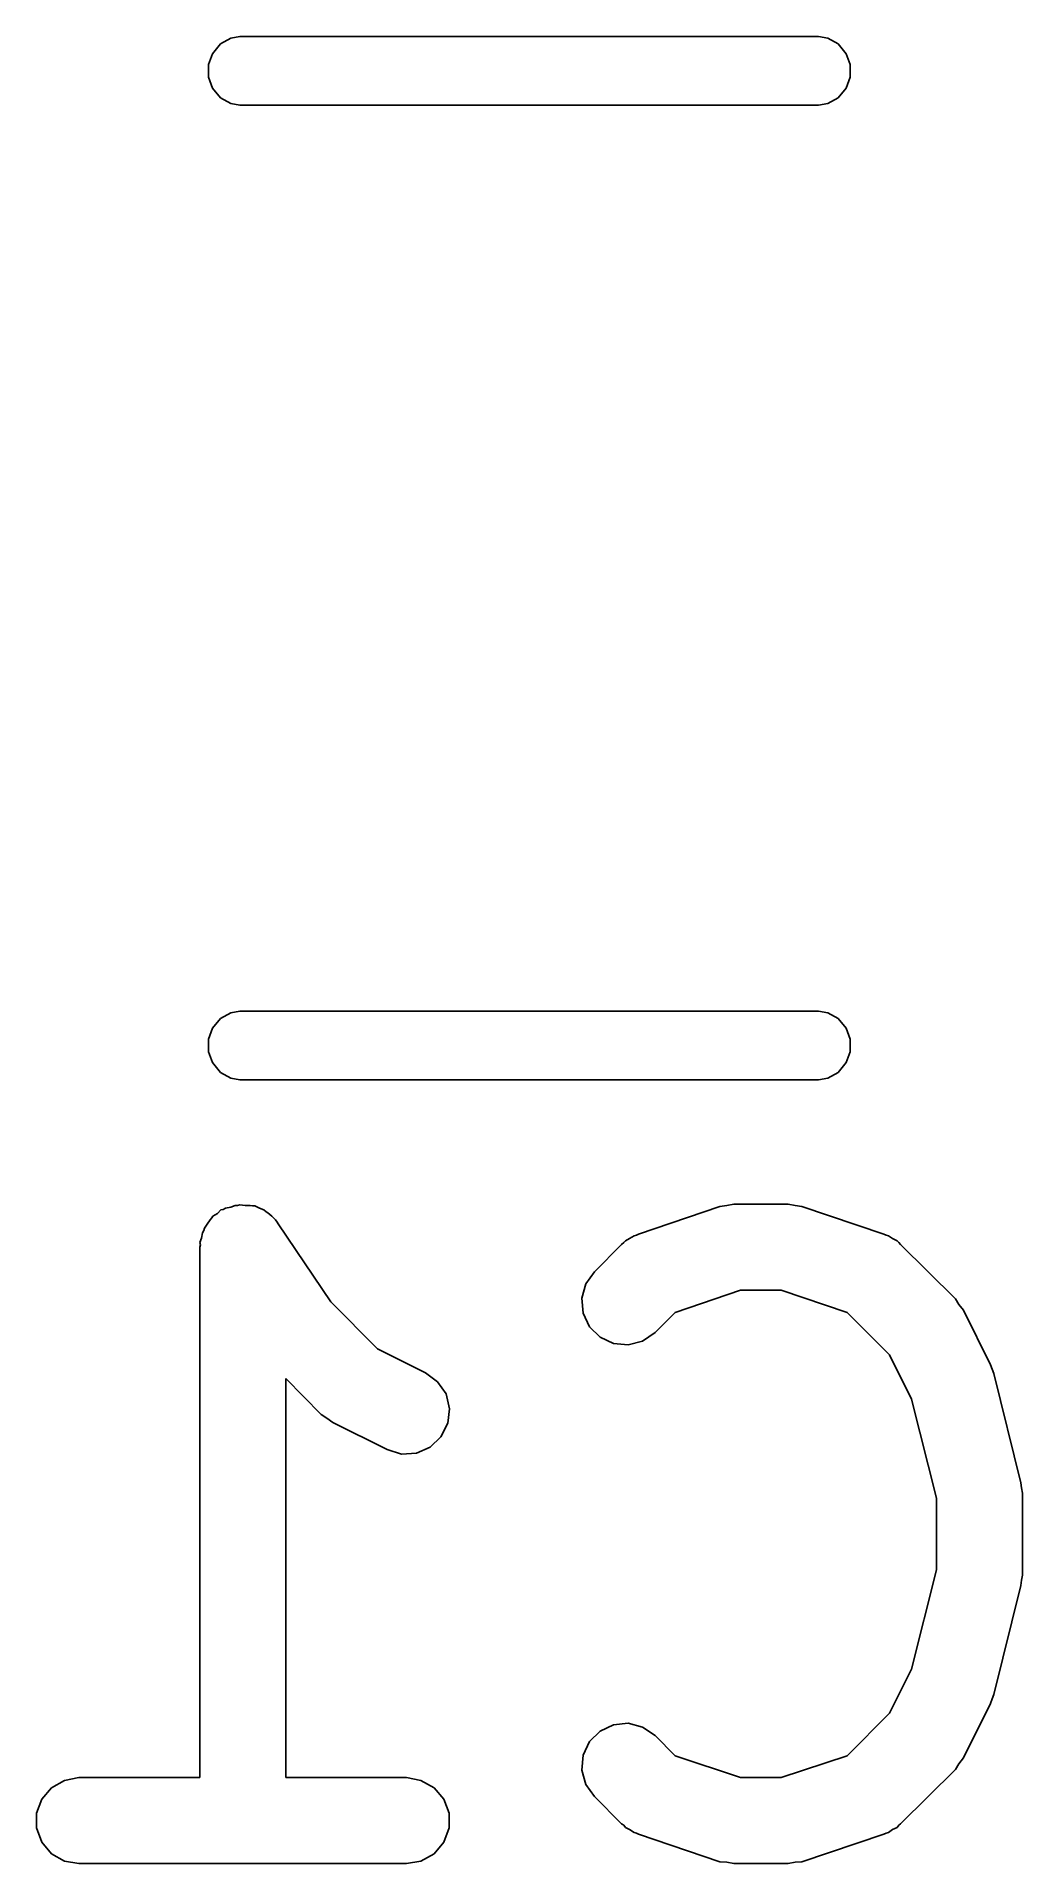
# Model space of a CAD drawing. Extents: x 117.8 to 141.7, y -121.9 to -118.7.
# Drawn here: x 117.778 to 119.499, y -121.911 to -118.724 of the extents above.
import ezdxf

# ---------------------------------------------------------------- set-up
doc = ezdxf.new("R2010")
doc.units = 0
doc.header["$MEASUREMENT"] = 0
doc.layers.add('BLACK', color=7, linetype='CONTINUOUS')

msp = doc.modelspace()

# ---------------------------------------------------------------- linework, layer by layer
at = {"layer": 'BLACK', "linetype": 'CONTINUOUS'}
for p, q in [((118.085, -118.754), (118.099, -118.737)), ((118.099, -118.737), (118.117, -118.727)), ((118.117, -118.727), (118.133, -118.724)), ((118.133, -118.724), (119.143, -118.724)), ((119.143, -118.724), (119.159, -118.727)), ((119.159, -118.727), (119.177, -118.737)), ((119.177, -118.737), (119.191, -118.754)), ((118.078, -118.773), (118.085, -118.754)), ((118.078, -118.795), (118.078, -118.773)), ((119.191, -118.754), (119.198, -118.773)), ((119.198, -118.773), (119.198, -118.795)), ((118.085, -118.814), (118.078, -118.795)), ((119.198, -118.795), (119.191, -118.814)), ((118.099, -118.831), (118.085, -118.814)), ((118.117, -118.841), (118.099, -118.831)), ((118.133, -118.844), (118.117, -118.841)), ((119.159, -118.841), (119.143, -118.844)), ((119.177, -118.831), (119.159, -118.841)), ((119.191, -118.814), (119.177, -118.831)), ((119.143, -118.844), (118.133, -118.844)), ((118.099, -120.437), (118.117, -120.427)), ((118.117, -120.427), (118.133, -120.424)), ((118.133, -120.424), (119.143, -120.424)), ((119.143, -120.424), (119.159, -120.427)), ((119.159, -120.427), (119.177, -120.437)), ((118.078, -120.473), (118.085, -120.454)), ((118.085, -120.454), (118.099, -120.437)), ((119.177, -120.437), (119.191, -120.454)), ((119.191, -120.454), (119.198, -120.473)), ((118.078, -120.495), (118.078, -120.473)), ((118.085, -120.514), (118.078, -120.495)), ((119.198, -120.495), (119.191, -120.514)), ((119.198, -120.473), (119.198, -120.495)), ((118.099, -120.531), (118.085, -120.514)), ((118.117, -120.541), (118.099, -120.531)), ((119.177, -120.531), (119.159, -120.541)), ((119.191, -120.514), (119.177, -120.531)), ((118.133, -120.544), (118.117, -120.541)), ((119.143, -120.544), (118.133, -120.544)), ((119.159, -120.541), (119.143, -120.544)), ((118.081, -120.788), (118.084, -120.785)), ((118.084, -120.785), (118.086, -120.782)), ((118.086, -120.782), (118.094, -120.777)), ((118.094, -120.777), (118.1, -120.771)), ((118.1, -120.771), (118.104, -120.77)), ((118.104, -120.77), (118.108, -120.768)), ((118.108, -120.768), (118.117, -120.766)), ((118.117, -120.766), (118.125, -120.763)), ((118.125, -120.763), (118.129, -120.763)), ((118.129, -120.763), (118.133, -120.762)), ((118.133, -120.762), (118.142, -120.763)), ((118.142, -120.763), (118.151, -120.763)), ((118.151, -120.763), (118.155, -120.764)), ((118.155, -120.764), (118.159, -120.764)), ((118.159, -120.764), (118.167, -120.768)), ((118.167, -120.768), (118.175, -120.771)), ((118.175, -120.771), (118.179, -120.774)), ((118.179, -120.774), (118.182, -120.776)), ((118.182, -120.776), (118.189, -120.782)), ((118.189, -120.782), (118.195, -120.788)), ((118.829, -120.813), (118.971, -120.765)), ((118.971, -120.765), (118.983, -120.763)), ((118.983, -120.763), (118.995, -120.761)), ((118.995, -120.761), (119.09, -120.761)), ((119.09, -120.761), (119.102, -120.763)), ((119.102, -120.763), (119.114, -120.765)), ((119.114, -120.765), (119.257, -120.813)), ((118.066, -120.82), (118.068, -120.811)), ((118.068, -120.811), (118.07, -120.807)), ((118.07, -120.807), (118.071, -120.803)), ((118.071, -120.803), (118.076, -120.796)), ((118.076, -120.796), (118.081, -120.788)), ((118.195, -120.788), (118.198, -120.792)), ((118.198, -120.792), (118.2, -120.795)), ((118.2, -120.795), (118.292, -120.931)), ((118.813, -120.821), (118.821, -120.816)), ((118.821, -120.816), (118.825, -120.815)), ((118.825, -120.815), (118.829, -120.813)), ((119.257, -120.813), (119.261, -120.815)), ((119.261, -120.815), (119.265, -120.816)), ((119.265, -120.816), (119.272, -120.821)), ((118.063, -120.828), (118.066, -120.82)), ((118.064, -120.832), (118.063, -120.828)), ((118.063, -120.836), (118.064, -120.832)), ((118.063, -121.761), (118.063, -120.836)), ((118.752, -120.879), (118.799, -120.831)), ((118.799, -120.831), (118.803, -120.828)), ((118.803, -120.828), (118.806, -120.825)), ((118.806, -120.825), (118.813, -120.821)), ((119.272, -120.821), (119.28, -120.825)), ((119.28, -120.825), (119.283, -120.828)), ((119.283, -120.828), (119.286, -120.831)), ((119.286, -120.831), (119.382, -120.926)), ((118.737, -120.9), (118.752, -120.879)), ((118.73, -120.925), (118.737, -120.9)), ((119.007, -120.911), (118.893, -120.95)), ((119.078, -120.911), (119.007, -120.911)), ((119.193, -120.95), (119.078, -120.911)), ((118.292, -120.931), (118.373, -121.013)), ((118.732, -120.951), (118.73, -120.925)), ((119.382, -120.926), (119.388, -120.936)), ((119.388, -120.936), (119.396, -120.946)), ((119.396, -120.946), (119.443, -121.041)), ((118.743, -120.975), (118.732, -120.951)), ((118.762, -120.993), (118.743, -120.975)), ((118.893, -120.95), (118.858, -120.985)), ((119.267, -121.024), (119.193, -120.95)), ((118.785, -121.004), (118.762, -120.993)), ((118.811, -121.006), (118.785, -121.004)), ((118.836, -121), (118.811, -121.006)), ((118.858, -120.985), (118.836, -121)), ((118.373, -121.013), (118.457, -121.055)), ((119.305, -121.101), (119.267, -121.024)), ((119.443, -121.041), (119.446, -121.049)), ((118.275, -121.128), (118.213, -121.065)), ((118.213, -121.065), (118.213, -121.761)), ((118.457, -121.055), (118.478, -121.071)), ((118.478, -121.071), (118.493, -121.092)), ((119.446, -121.049), (119.449, -121.056)), ((119.449, -121.056), (119.496, -121.247)), ((118.493, -121.092), (118.499, -121.118)), ((119.349, -121.274), (119.305, -121.101)), ((118.285, -121.134), (118.275, -121.128)), ((118.295, -121.142), (118.285, -121.134)), ((118.499, -121.118), (118.496, -121.143)), ((118.39, -121.189), (118.295, -121.142)), ((118.484, -121.167), (118.465, -121.185)), ((118.496, -121.143), (118.484, -121.167)), ((118.415, -121.197), (118.39, -121.189)), ((118.441, -121.195), (118.415, -121.197)), ((118.465, -121.185), (118.441, -121.195)), ((119.496, -121.247), (119.497, -121.256)), ((119.497, -121.256), (119.499, -121.265)), ((119.499, -121.265), (119.499, -121.408)), ((119.349, -121.399), (119.349, -121.274)), ((119.305, -121.572), (119.349, -121.399)), ((119.497, -121.417), (119.496, -121.426)), ((119.499, -121.408), (119.497, -121.417)), ((119.496, -121.426), (119.449, -121.616)), ((119.267, -121.649), (119.305, -121.572)), ((119.443, -121.632), (119.396, -121.727)), ((119.446, -121.624), (119.443, -121.632)), ((119.449, -121.616), (119.446, -121.624)), ((118.762, -121.68), (118.785, -121.669)), ((118.785, -121.669), (118.811, -121.666)), ((118.811, -121.666), (118.836, -121.673)), ((118.836, -121.673), (118.858, -121.688)), ((119.193, -121.723), (119.267, -121.649)), ((118.732, -121.722), (118.743, -121.698)), ((118.743, -121.698), (118.762, -121.68)), ((118.858, -121.688), (118.893, -121.723)), ((118.73, -121.748), (118.732, -121.722)), ((118.893, -121.723), (119.007, -121.761)), ((119.078, -121.761), (119.193, -121.723)), ((119.388, -121.737), (119.382, -121.747)), ((119.396, -121.727), (119.388, -121.737)), ((117.804, -121.779), (117.827, -121.766)), ((117.827, -121.766), (117.852, -121.761)), ((117.852, -121.761), (118.063, -121.761)), ((118.213, -121.761), (118.424, -121.761)), ((118.424, -121.761), (118.449, -121.766)), ((118.449, -121.766), (118.472, -121.779)), ((118.737, -121.773), (118.73, -121.748)), ((118.752, -121.794), (118.737, -121.773)), ((119.007, -121.761), (119.078, -121.761)), ((119.382, -121.747), (119.286, -121.842)), ((117.778, -121.823), (117.787, -121.799)), ((117.787, -121.799), (117.804, -121.779)), ((118.472, -121.779), (118.489, -121.799)), ((118.489, -121.799), (118.498, -121.823)), ((118.799, -121.842), (118.752, -121.794)), ((117.778, -121.849), (117.778, -121.823)), ((118.498, -121.823), (118.498, -121.849)), ((117.787, -121.874), (117.778, -121.849)), ((118.498, -121.849), (118.489, -121.874)), ((118.803, -121.844), (118.799, -121.842)), ((118.806, -121.848), (118.803, -121.844)), ((118.813, -121.852), (118.806, -121.848)), ((118.821, -121.857), (118.813, -121.852)), ((118.825, -121.858), (118.821, -121.857)), ((118.829, -121.86), (118.825, -121.858)), ((118.971, -121.908), (118.829, -121.86)), ((119.257, -121.86), (119.114, -121.908)), ((119.261, -121.858), (119.257, -121.86)), ((119.265, -121.857), (119.261, -121.858)), ((119.272, -121.852), (119.265, -121.857)), ((119.28, -121.848), (119.272, -121.852)), ((119.283, -121.844), (119.28, -121.848)), ((119.286, -121.842), (119.283, -121.844)), ((117.804, -121.894), (117.787, -121.874)), ((117.827, -121.907), (117.804, -121.894)), ((118.472, -121.894), (118.449, -121.907)), ((118.489, -121.874), (118.472, -121.894)), ((117.852, -121.911), (117.827, -121.907)), ((118.424, -121.911), (117.852, -121.911)), ((118.449, -121.907), (118.424, -121.911)), ((118.983, -121.909), (118.971, -121.908)), ((118.995, -121.911), (118.983, -121.909)), ((119.09, -121.911), (118.995, -121.911)), ((119.102, -121.909), (119.09, -121.911)), ((119.114, -121.908), (119.102, -121.909))]:
    msp.add_line(p, q, dxfattribs=at)

doc.saveas('drawing.dxf')
